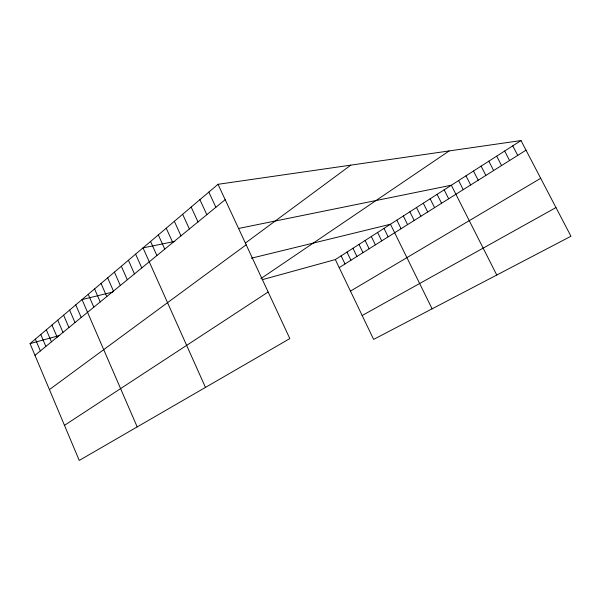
<?xml version="1.0" encoding="UTF-8"?>
<svg xmlns="http://www.w3.org/2000/svg" width="601" height="601" viewBox="0 0 601 601"><rect width="100%" height="100%" fill="white"/><g stroke="black" fill="none" stroke-linecap="round" stroke-linejoin="round"><path stroke-width="0.9" d="M218.02 184.304L289.832 338.588L79.257 460.434L30.05 343.622L218.02 184.304L520.999 140.566L570.95 236.246L373.627 339.407L335.335 259.572L262.231 279.698M34.978 355.326L225.172 199.675M245.734 242.812L350.826 165.132M49.417 389.606L246.17 244.787M260.924 278.586L449.157 150.941M64.472 425.343L268.151 292.011M335.335 259.572L520.999 140.566M339.197 267.61L526.018 150.182M350.466 291.109L540.697 178.302M362.17 315.525L555.978 207.555M30.05 343.622L59.687 335.463M112.748 292.071L82.021 299.576L137.186 426.913M251.338 258.22L390.47 224.233L432.104 308.839M174.853 241.407L143.015 247.875L205.459 387.405M238.897 228.395L451.328 185.228L496.764 275.033M512.766 145.848L517.731 155.389M504.66 151.039L509.573 160.52M496.681 156.155L501.542 165.568M488.823 161.188L493.639 170.534M481.093 166.146L485.856 175.424M473.483 171.022L478.193 180.24M465.985 175.83L470.643 184.988M458.601 180.563L463.213 189.653M444.162 189.818L448.684 198.788M437.1 194.341L441.585 203.251M430.151 198.803L434.583 207.653M423.292 203.191L427.687 211.988M416.538 207.525L420.888 216.262M409.882 211.792L414.194 220.469M403.316 215.992L407.591 224.624M396.848 220.139L401.077 228.711M383.994 228.38L388.141 236.847M377.608 232.474L381.718 240.881M371.313 236.509L375.385 244.862M365.1 240.49L369.142 248.791M358.985 244.412L362.981 252.66M352.945 248.281L356.911 256.477M346.995 252.097L350.924 260.241M341.128 255.861L345.019 263.952M208.84 192.08L215.879 207.27M199.9 199.667L206.827 214.685M191.171 207.06L197.992 221.912M182.659 214.279L189.375 228.966M174.35 221.318L180.961 235.855M166.237 228.192L172.75 242.571M158.318 234.908L164.734 249.137M150.581 241.467L156.899 255.545M135.623 254.14L141.768 267.926M128.396 260.263L134.459 273.913M121.334 266.251L127.314 279.765M114.423 272.11L120.32 285.483M107.662 277.842L113.476 291.079M101.051 283.447L106.783 296.563M94.567 288.938L100.232 301.92M88.234 294.31L93.824 307.171M75.756 304.88L81.203 317.493M69.626 310.078L75.005 322.572M63.623 315.172L68.927 327.545M57.741 320.153L62.977 332.413M51.979 325.043L57.155 337.184M46.33 329.829L51.446 341.856M40.793 334.517L45.849 346.439M35.369 339.114L40.357 350.924"/></g></svg>
